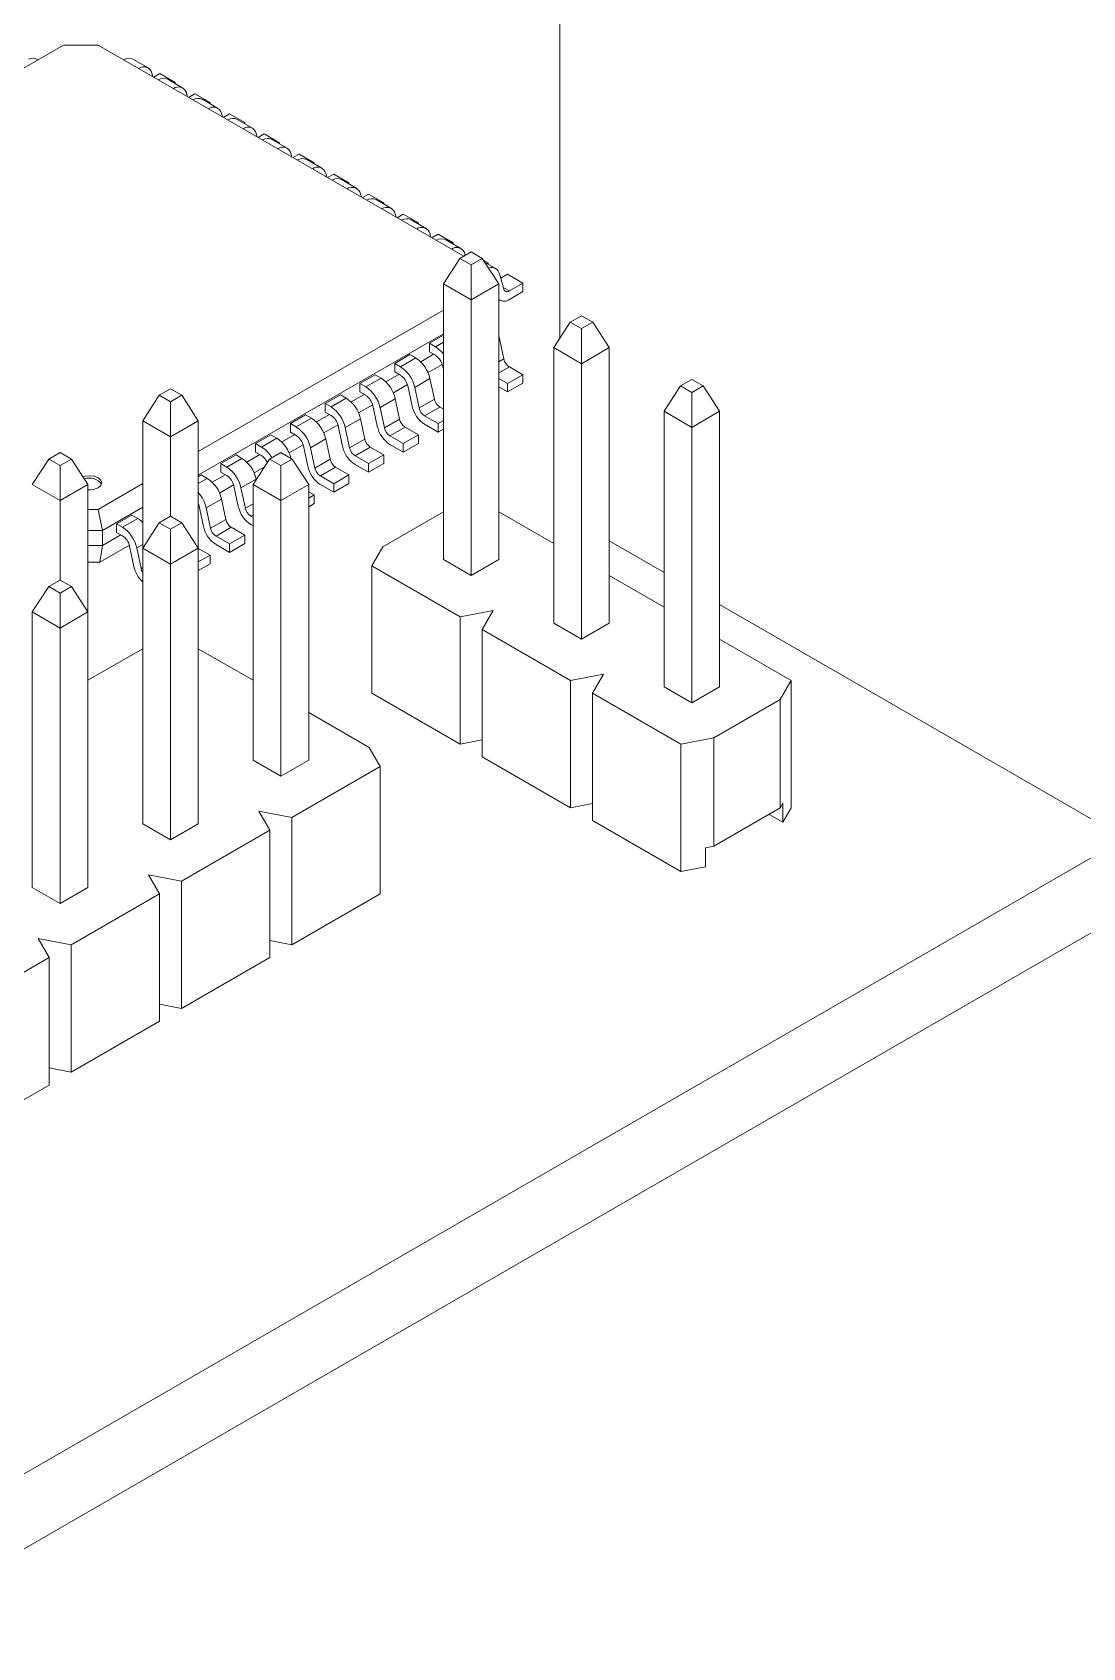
# Model space of a CAD drawing. Header units: millimetres. Extents: x -37 to 256, y 6 to 200.
# Drawn here: x 57.02 to 65.57, y 161.77 to 174.91 of the extents above; entities that cross this region are included whole.
import ezdxf

# ---------------------------------------------------------------- set-up
doc = ezdxf.new("R2010")
doc.units = ezdxf.units.MM

msp = doc.modelspace()

# ---------------------------------------------------------------- linework, layer by layer
at = {"color": 7, "linetype": 'Continuous', "lineweight": 15}
for p, q in [((40.453, 153.659), (82.88, 178.151)), ((61.313, 177.744), (61.313, 172.424)), ((40.453, 153.047), (82.88, 177.539)), ((57.274, 174.81), (54.143, 173.003)), ((57.556, 174.81), (57.274, 174.81)), ((60.532, 173.092), (57.556, 174.81)), ((57.964, 174.624), (57.84, 174.696)), ((57.994, 174.581), (58.003, 174.553)), ((58.01, 174.548), (58.06, 174.578)), ((58.184, 174.506), (58.06, 174.578)), ((58.247, 174.461), (58.123, 174.532)), ((58.176, 174.502), (58.184, 174.506)), ((58.184, 174.506), (58.184, 174.497)), ((58.277, 174.418), (58.285, 174.389)), ((58.293, 174.385), (58.343, 174.414)), ((58.467, 174.343), (58.343, 174.414)), ((58.529, 174.298), (58.406, 174.369)), ((58.459, 174.338), (58.467, 174.343)), ((58.467, 174.343), (58.467, 174.334)), ((58.56, 174.255), (58.568, 174.226)), ((58.575, 174.222), (58.626, 174.251)), ((58.75, 174.18), (58.626, 174.251)), ((58.812, 174.134), (58.689, 174.206)), ((58.742, 174.175), (58.75, 174.18)), ((58.75, 174.18), (58.75, 174.17)), ((58.843, 174.091), (58.851, 174.063)), ((58.858, 174.059), (58.909, 174.088)), ((59.033, 174.016), (58.909, 174.088)), ((59.095, 173.971), (58.971, 174.042)), ((59.025, 174.012), (59.033, 174.016)), ((59.033, 174.016), (59.033, 174.007)), ((59.126, 173.928), (59.134, 173.899)), ((59.141, 173.895), (59.192, 173.924)), ((59.315, 173.853), (59.192, 173.924)), ((59.378, 173.808), (59.254, 173.879)), ((59.307, 173.848), (59.315, 173.853)), ((59.315, 173.853), (59.315, 173.844)), ((59.409, 173.765), (59.417, 173.736)), ((59.424, 173.732), (59.475, 173.761)), ((59.598, 173.69), (59.475, 173.761)), ((59.661, 173.644), (59.537, 173.716)), ((59.59, 173.685), (59.598, 173.69)), ((59.598, 173.69), (59.598, 173.68)), ((59.692, 173.601), (59.7, 173.573)), ((59.707, 173.569), (59.757, 173.598)), ((59.881, 173.526), (59.757, 173.598)), ((59.944, 173.481), (59.82, 173.553)), ((59.873, 173.522), (59.881, 173.526)), ((59.881, 173.526), (59.881, 173.517)), ((59.974, 173.438), (59.982, 173.41)), ((59.99, 173.405), (60.04, 173.435)), ((60.164, 173.363), (60.04, 173.435)), ((60.226, 173.318), (60.103, 173.389)), ((60.156, 173.359), (60.164, 173.363)), ((60.164, 173.363), (60.164, 173.354)), ((60.257, 173.275), (60.265, 173.246)), ((60.273, 173.242), (60.323, 173.271)), ((60.447, 173.2), (60.323, 173.271)), ((60.509, 173.155), (60.386, 173.226)), ((60.439, 173.195), (60.447, 173.2)), ((60.447, 173.2), (60.447, 173.191)), ((60.5, 173.074), (60.366, 172.867)), ((60.592, 173.127), (60.5, 173.074)), ((60.5, 173.074), (60.592, 173.021)), ((60.54, 173.112), (60.544, 173.099)), ((60.683, 173.074), (60.592, 173.127)), ((60.592, 173.021), (60.683, 173.074)), ((60.592, 173.021), (60.592, 172.736)), ((60.818, 172.867), (60.683, 173.074)), ((60.73, 173.037), (60.694, 173.057)), ((60.792, 172.991), (60.704, 173.042)), ((60.722, 173.032), (60.73, 173.037)), ((60.73, 173.037), (60.73, 173.027)), ((60.823, 172.948), (60.858, 172.823)), ((60.833, 172.913), (60.889, 172.945)), ((61.013, 172.873), (60.889, 172.945)), ((60.592, 172.736), (60.366, 172.867)), ((60.366, 170.624), (60.366, 172.867)), ((60.818, 172.867), (60.592, 172.736)), ((60.818, 170.624), (60.818, 172.867)), ((60.903, 172.81), (61.013, 172.873)), ((60.903, 172.74), (61.013, 172.804)), ((61.013, 172.873), (61.013, 172.804)), ((58.371, 171.503), (60.366, 172.654)), ((60.592, 170.494), (60.592, 172.736)), ((60.818, 172.738), (60.828, 172.733)), ((61.398, 172.556), (61.264, 172.348)), ((61.49, 172.608), (61.398, 172.556)), ((61.398, 172.556), (61.49, 172.503)), ((61.581, 172.556), (61.49, 172.608)), ((61.49, 172.503), (61.581, 172.556)), ((61.49, 172.503), (61.49, 172.217)), ((61.716, 172.348), (61.581, 172.556)), ((60.366, 172.461), (58.371, 171.31)), ((60.366, 172.449), (60.252, 172.384)), ((60.252, 172.314), (60.252, 172.384)), ((60.252, 172.384), (60.301, 172.356)), ((60.818, 172.441), (60.823, 172.422)), ((60.823, 172.422), (60.858, 172.256)), ((60.093, 172.292), (59.97, 172.22)), ((59.97, 172.151), (59.97, 172.22)), ((59.97, 172.22), (60.018, 172.192)), ((60.141, 172.264), (60.018, 172.192)), ((60.093, 172.292), (60.141, 172.264)), ((60.182, 172.233), (60.287, 172.294)), ((60.252, 172.314), (60.301, 172.286)), ((61.49, 172.217), (61.264, 172.348)), ((61.264, 170.106), (61.264, 172.348)), ((61.716, 172.348), (61.49, 172.217)), ((61.716, 170.106), (61.716, 172.348)), ((59.81, 172.128), (59.687, 172.057)), ((59.859, 172.101), (59.735, 172.029)), ((59.81, 172.128), (59.859, 172.101)), ((59.899, 172.07), (60.005, 172.131)), ((59.97, 172.151), (60.018, 172.123)), ((60.257, 172.096), (60.133, 172.024)), ((60.356, 172.211), (60.241, 172.145)), ((60.257, 172.096), (60.293, 171.93)), ((60.358, 172.202), (60.366, 172.169)), ((60.818, 172.098), (60.889, 172.057)), ((61.013, 172.128), (60.889, 172.057)), ((60.903, 172.192), (61.013, 172.128)), ((61.013, 172.128), (61.013, 172.059)), ((61.49, 169.975), (61.49, 172.217)), ((62.388, 172.09), (62.296, 172.037)), ((62.479, 172.037), (62.388, 172.09)), ((58.054, 171.96), (57.919, 171.752)), ((58.145, 172.012), (58.054, 171.96)), ((58.054, 171.96), (58.145, 171.907)), ((58.237, 171.96), (58.145, 172.012)), ((58.145, 171.907), (58.237, 171.96)), ((58.371, 171.752), (58.237, 171.96)), ((59.528, 171.965), (59.404, 171.894)), ((59.528, 171.965), (59.576, 171.937)), ((59.616, 171.906), (59.722, 171.967)), ((59.687, 171.988), (59.687, 172.057)), ((59.687, 172.057), (59.735, 172.029)), ((59.687, 171.988), (59.735, 171.96)), ((60.073, 172.048), (59.959, 171.981)), ((60.076, 172.039), (60.111, 171.873)), ((60.133, 172.024), (60.169, 171.858)), ((60.818, 172.028), (60.889, 171.988)), ((61.013, 172.059), (60.889, 171.988)), ((60.889, 172.057), (60.889, 171.988)), ((62.296, 172.037), (62.162, 171.83)), ((62.296, 172.037), (62.388, 171.984)), ((62.388, 171.984), (62.479, 172.037)), ((62.388, 171.984), (62.388, 171.699)), ((62.614, 171.83), (62.479, 172.037)), ((58.145, 171.621), (58.145, 171.907)), ((59.404, 171.824), (59.404, 171.894)), ((59.404, 171.894), (59.452, 171.866)), ((59.576, 171.937), (59.452, 171.866)), ((59.791, 171.884), (59.676, 171.818)), ((59.793, 171.876), (59.828, 171.71)), ((59.974, 171.932), (59.851, 171.861)), ((59.851, 171.861), (59.886, 171.695)), ((59.974, 171.932), (60.01, 171.766)), ((60.293, 171.93), (60.169, 171.858)), ((60.337, 171.865), (60.213, 171.794)), ((60.337, 171.865), (60.366, 171.849)), ((62.388, 171.699), (62.162, 171.83)), ((62.162, 169.587), (62.162, 171.83)), ((62.614, 171.83), (62.388, 171.699)), ((62.614, 169.587), (62.614, 171.83)), ((58.145, 171.621), (57.919, 171.752)), ((57.919, 170.715), (57.919, 171.752)), ((58.371, 171.752), (58.145, 171.621)), ((58.371, 170.715), (58.371, 171.752)), ((59.245, 171.802), (59.121, 171.73)), ((59.121, 171.661), (59.121, 171.73)), ((59.121, 171.73), (59.169, 171.703)), ((59.293, 171.774), (59.169, 171.703)), ((59.245, 171.802), (59.293, 171.774)), ((59.333, 171.743), (59.439, 171.804)), ((59.508, 171.721), (59.393, 171.655)), ((59.404, 171.824), (59.452, 171.796)), ((59.51, 171.712), (59.545, 171.546)), ((59.692, 171.769), (59.568, 171.698)), ((59.568, 171.698), (59.603, 171.532)), ((59.692, 171.769), (59.727, 171.603)), ((60.01, 171.766), (59.886, 171.695)), ((60.054, 171.702), (59.93, 171.631)), ((60.054, 171.702), (60.164, 171.639)), ((60.213, 171.794), (60.323, 171.73)), ((60.213, 171.724), (60.323, 171.661)), ((60.366, 171.755), (60.323, 171.73)), ((60.323, 171.73), (60.323, 171.661)), ((62.388, 169.457), (62.388, 171.699)), ((58.145, 170.976), (58.145, 171.621)), ((58.962, 171.639), (58.838, 171.567)), ((58.838, 171.498), (58.838, 171.567)), ((58.838, 171.567), (58.886, 171.539)), ((59.01, 171.611), (58.886, 171.539)), ((58.962, 171.639), (59.01, 171.611)), ((59.05, 171.58), (59.156, 171.641)), ((59.121, 171.661), (59.169, 171.633)), ((59.409, 171.606), (59.285, 171.534)), ((59.409, 171.606), (59.444, 171.44)), ((59.727, 171.603), (59.603, 171.532)), ((59.93, 171.631), (60.04, 171.567)), ((60.164, 171.639), (60.04, 171.567)), ((60.164, 171.569), (60.04, 171.498)), ((60.04, 171.567), (60.04, 171.498)), ((60.164, 171.639), (60.164, 171.569)), ((60.366, 171.685), (60.323, 171.661)), ((57.156, 171.441), (57.021, 171.234)), ((57.247, 171.494), (57.156, 171.441)), ((57.156, 171.441), (57.247, 171.388)), ((57.339, 171.441), (57.247, 171.494)), ((57.247, 171.388), (57.339, 171.441)), ((57.473, 171.234), (57.339, 171.441)), ((58.679, 171.475), (58.555, 171.404)), ((58.727, 171.447), (58.604, 171.376)), ((58.679, 171.475), (58.727, 171.447)), ((58.767, 171.416), (58.873, 171.478)), ((58.952, 171.441), (58.817, 171.234)), ((58.838, 171.498), (58.886, 171.47)), ((59.043, 171.494), (58.952, 171.441)), ((58.952, 171.441), (59.043, 171.388)), ((59.135, 171.441), (59.043, 171.494)), ((59.043, 171.388), (59.135, 171.441)), ((59.225, 171.558), (59.11, 171.491)), ((59.27, 171.234), (59.135, 171.441)), ((59.227, 171.549), (59.262, 171.383)), ((59.285, 171.534), (59.32, 171.368)), ((59.444, 171.44), (59.32, 171.368)), ((59.771, 171.539), (59.647, 171.467)), ((59.647, 171.467), (59.757, 171.404)), ((59.881, 171.475), (59.757, 171.404)), ((59.771, 171.539), (59.881, 171.475)), ((59.881, 171.475), (59.881, 171.406)), ((59.93, 171.561), (60.04, 171.498)), ((57.247, 171.103), (57.247, 171.388)), ((58.396, 171.312), (58.371, 171.298)), ((58.396, 171.312), (58.444, 171.284)), ((58.484, 171.253), (58.59, 171.314)), ((58.555, 171.334), (58.555, 171.404)), ((58.555, 171.404), (58.604, 171.376)), ((58.555, 171.334), (58.604, 171.307)), ((58.909, 171.375), (58.827, 171.328)), ((59.043, 171.103), (59.043, 171.388)), ((59.488, 171.375), (59.365, 171.304)), ((59.365, 171.304), (59.475, 171.241)), ((59.598, 171.312), (59.475, 171.241)), ((59.488, 171.375), (59.598, 171.312)), ((59.598, 171.312), (59.598, 171.243)), ((59.647, 171.398), (59.757, 171.334)), ((59.881, 171.406), (59.757, 171.334)), ((59.757, 171.404), (59.757, 171.334)), ((57.247, 171.103), (57.021, 171.234)), ((57.473, 171.234), (57.247, 171.103)), ((57.473, 170.197), (57.473, 171.234)), ((57.556, 171.032), (57.919, 171.242)), ((58.659, 171.231), (58.544, 171.165)), ((58.661, 171.223), (58.697, 171.056)), ((58.843, 171.279), (58.719, 171.208)), ((58.719, 171.208), (58.755, 171.042)), ((59.043, 171.103), (58.817, 171.234)), ((58.817, 168.991), (58.817, 171.234)), ((58.843, 171.279), (58.844, 171.275)), ((59.27, 171.234), (59.043, 171.103)), ((59.27, 168.991), (59.27, 171.234)), ((59.27, 171.175), (59.315, 171.149)), ((59.365, 171.235), (59.475, 171.171)), ((59.598, 171.243), (59.475, 171.171)), ((59.475, 171.241), (59.475, 171.171)), ((57.247, 170.457), (57.247, 171.103)), ((57.919, 171.049), (57.592, 170.86)), ((58.376, 171.068), (58.371, 171.065)), ((58.379, 171.059), (58.414, 170.893)), ((58.56, 171.116), (58.436, 171.045)), ((58.436, 171.045), (58.472, 170.878)), ((58.56, 171.116), (58.596, 170.95)), ((59.043, 168.861), (59.043, 171.103)), ((59.315, 171.149), (59.27, 171.122)), ((59.315, 171.079), (59.27, 171.053)), ((59.315, 171.149), (59.315, 171.079)), ((57.473, 171.032), (57.556, 171.032)), ((57.592, 170.86), (57.556, 171.032)), ((57.831, 170.985), (57.707, 170.914)), ((57.707, 170.845), (57.707, 170.914)), ((57.707, 170.914), (57.755, 170.886)), ((57.879, 170.958), (57.755, 170.886)), ((57.831, 170.985), (57.879, 170.958)), ((57.919, 170.927), (57.919, 170.927)), ((58.054, 170.923), (57.919, 170.715)), ((58.145, 170.976), (58.054, 170.923)), ((58.054, 170.923), (58.145, 170.87)), ((58.237, 170.923), (58.145, 170.976)), ((58.145, 170.87), (58.237, 170.923)), ((58.371, 170.715), (58.237, 170.923)), ((58.596, 170.95), (58.472, 170.878)), ((58.799, 170.977), (58.817, 170.967)), ((58.799, 170.908), (58.817, 170.898)), ((60.366, 171.012), (59.873, 170.728)), ((61.264, 170.755), (60.818, 171.012)), ((57.592, 170.86), (57.473, 170.86)), ((57.592, 170.86), (57.592, 170.738)), ((57.592, 170.738), (57.742, 170.824)), ((57.707, 170.845), (57.755, 170.817)), ((58.145, 170.585), (58.145, 170.87)), ((58.64, 170.886), (58.516, 170.814)), ((58.516, 170.814), (58.626, 170.751)), ((58.75, 170.822), (58.626, 170.751)), ((58.64, 170.886), (58.75, 170.822)), ((58.75, 170.822), (58.75, 170.753)), ((61.716, 170.775), (62.162, 170.518)), ((57.473, 170.738), (57.592, 170.738)), ((57.811, 170.741), (57.571, 170.603)), ((57.571, 170.603), (57.592, 170.738)), ((57.813, 170.733), (57.848, 170.567)), ((57.871, 170.718), (57.906, 170.552)), ((58.145, 170.585), (57.919, 170.715)), ((57.919, 168.473), (57.919, 170.715)), ((58.371, 170.715), (58.145, 170.585)), ((58.371, 168.473), (58.371, 170.715)), ((58.371, 170.714), (58.467, 170.659)), ((58.467, 170.659), (58.371, 170.604)), ((58.467, 170.659), (58.467, 170.589)), ((58.516, 170.745), (58.626, 170.681)), ((58.75, 170.753), (58.626, 170.681)), ((58.626, 170.751), (58.626, 170.681)), ((59.784, 170.572), (59.873, 170.728)), ((57.571, 170.603), (57.473, 170.603)), ((58.145, 168.342), (58.145, 170.585)), ((58.467, 170.589), (58.371, 170.534)), ((59.784, 170.572), (60.502, 170.158)), ((59.784, 169.535), (59.784, 170.572)), ((60.592, 170.494), (60.366, 170.624)), ((60.818, 170.624), (60.592, 170.494)), ((57.156, 170.404), (57.021, 170.197)), ((57.247, 170.457), (57.156, 170.404)), ((57.156, 170.404), (57.247, 170.351)), ((57.339, 170.404), (57.247, 170.457)), ((57.247, 170.351), (57.339, 170.404)), ((57.473, 170.197), (57.339, 170.404)), ((62.162, 170.237), (61.716, 170.494)), ((57.247, 170.066), (57.247, 170.351)), ((62.614, 170.257), (65.909, 168.355)), ((57.247, 170.066), (57.021, 170.197)), ((57.021, 167.955), (57.021, 170.197)), ((57.473, 170.197), (57.247, 170.066)), ((57.473, 167.955), (57.473, 170.197)), ((60.771, 170.21), (60.502, 170.158)), ((60.502, 169.121), (60.502, 170.158)), ((60.682, 170.054), (60.771, 170.21)), ((57.247, 167.824), (57.247, 170.066)), ((60.682, 170.054), (61.4, 169.639)), ((60.682, 169.017), (60.682, 170.054)), ((61.49, 169.975), (61.264, 170.106)), ((61.716, 170.106), (61.49, 169.975)), ((57.919, 169.898), (57.473, 169.641)), ((58.817, 169.641), (58.371, 169.898)), ((63.196, 169.639), (62.614, 169.975)), ((61.669, 169.691), (61.4, 169.639)), ((61.4, 168.602), (61.4, 169.639)), ((61.58, 169.536), (61.669, 169.691)), ((63.106, 169.484), (63.196, 169.639)), ((63.196, 168.602), (63.196, 169.639)), ((59.784, 169.535), (60.502, 169.121)), ((61.58, 169.536), (62.298, 169.121)), ((61.58, 168.499), (61.58, 169.536)), ((62.388, 169.457), (62.162, 169.587)), ((62.614, 169.587), (62.388, 169.457)), ((62.567, 169.173), (63.106, 169.484)), ((63.106, 169.484), (63.106, 168.602)), ((59.762, 169.095), (59.27, 169.379)), ((59.851, 168.94), (59.762, 169.095)), ((60.682, 169.155), (60.502, 169.121)), ((62.567, 169.173), (62.298, 169.121)), ((62.298, 168.084), (62.298, 169.121)), ((62.567, 168.291), (62.567, 169.173)), ((59.043, 168.861), (58.817, 168.991)), ((59.27, 168.991), (59.043, 168.861)), ((59.133, 168.525), (59.851, 168.94)), ((59.851, 167.903), (59.851, 168.94)), ((60.682, 169.017), (61.4, 168.602)), ((58.864, 168.577), (59.133, 168.525)), ((58.953, 168.421), (58.864, 168.577)), ((61.58, 168.637), (61.4, 168.602)), ((63.106, 168.602), (62.567, 168.291)), ((63.016, 168.55), (63.129, 168.486)), ((63.106, 168.602), (63.129, 168.641)), ((63.129, 168.641), (63.129, 168.486)), ((63.129, 168.486), (63.196, 168.602)), ((58.145, 168.342), (57.919, 168.473)), ((58.371, 168.473), (58.145, 168.342)), ((58.235, 168.006), (58.953, 168.421)), ((58.953, 167.384), (58.953, 168.421)), ((59.133, 167.488), (59.133, 168.525)), ((61.58, 168.499), (62.298, 168.084)), ((62.567, 168.291), (62.5, 168.278)), ((62.5, 168.278), (62.5, 168.123)), ((57.966, 168.058), (58.235, 168.006)), ((58.055, 167.903), (57.966, 168.058)), ((62.5, 168.123), (62.298, 168.084)), ((57.247, 167.824), (57.021, 167.955)), ((57.473, 167.955), (57.247, 167.824)), ((57.337, 167.488), (58.055, 167.903)), ((58.055, 166.866), (58.055, 167.903)), ((58.235, 166.969), (58.235, 168.006)), ((59.133, 167.488), (59.851, 167.903)), ((57.068, 167.54), (57.337, 167.488)), ((57.157, 167.384), (57.068, 167.54)), ((57.337, 166.451), (57.337, 167.488)), ((58.953, 167.522), (59.133, 167.488)), ((56.439, 166.97), (57.157, 167.384)), ((57.157, 166.347), (57.157, 167.384)), ((58.235, 166.969), (58.953, 167.384)), ((58.055, 167.004), (58.235, 166.969)), ((57.337, 166.451), (58.055, 166.866)), ((57.157, 166.486), (57.337, 166.451)), ((56.439, 165.933), (57.157, 166.347))]:
    msp.add_line(p, q, dxfattribs=at)
at = {"color": 8, "linetype": 'Continuous', "lineweight": 15}
for p, q in [((60.903, 172.81), (60.854, 172.838)), ((60.366, 172.393), (60.301, 172.356)), ((60.823, 172.422), (60.818, 172.419)), ((60.858, 172.256), (60.818, 172.233)), ((60.903, 172.192), (60.818, 172.143)), ((58.444, 171.284), (58.371, 171.242)), ((58.817, 171.078), (58.755, 171.042)), ((58.817, 170.988), (58.799, 170.977)), ((57.919, 170.746), (57.871, 170.718)), ((57.919, 170.559), (57.906, 170.552))]:
    msp.add_line(p, q, dxfattribs=at)
at = {"color": 7, "linetype": 'Continuous', "lineweight": 15, "flags": 128}
for points in [[(60.858, 172.823), (60.861, 172.816), (60.865, 172.811), (60.869, 172.807), (60.875, 172.805), (60.881, 172.804), (60.888, 172.804), (60.895, 172.806), (60.903, 172.81)], [(57.557, 171.207), (57.578, 171.226), (57.586, 171.248), (57.578, 171.27), (57.557, 171.289), (57.524, 171.301), (57.486, 171.305), (57.448, 171.301), (57.433, 171.297)], [(58.371, 171.082), (58.375, 171.072), (58.379, 171.059)]]:
    msp.add_lwpolyline(points, dxfattribs=at)
at = {"color": 7, "linetype": 'Continuous', "lineweight": 15}
for centre, radius, start, end in [((57.025, 174.622), 0.0815, 58.3262, 115.2354), ((57.805, 174.622), 0.0815, 64.7646, 121.6738), ((57.927, 174.563), 0.0699, 15.0409, 125.7177), ((58.088, 174.459), 0.0815, 64.7646, 121.6738), ((58.21, 174.4), 0.0699, 15.0409, 125.7177), ((58.371, 174.295), 0.0815, 64.7646, 121.6738), ((58.493, 174.236), 0.0699, 15.0409, 125.7177), ((58.654, 174.132), 0.0815, 64.7646, 121.6738), ((58.776, 174.073), 0.0699, 15.0409, 125.7177), ((58.937, 173.969), 0.0815, 64.7646, 121.6738), ((59.058, 173.91), 0.0699, 15.0409, 125.7177), ((59.219, 173.805), 0.0815, 64.7646, 121.6738), ((59.341, 173.747), 0.0699, 15.0409, 125.7177), ((59.502, 173.642), 0.0815, 64.7646, 121.6738), ((59.624, 173.583), 0.0699, 15.0409, 125.7177), ((59.785, 173.479), 0.0815, 64.7646, 121.6738), ((59.907, 173.42), 0.0699, 15.0409, 125.7177), ((60.068, 173.316), 0.0815, 64.7646, 121.6738), ((60.19, 173.257), 0.0699, 15.0409, 125.7177), ((60.351, 173.152), 0.0815, 64.7646, 121.6738), ((60.473, 173.093), 0.0699, 15.0409, 125.7177), ((60.759, 172.934), 0.0658, 12.7856, 111.4613), ((60.86, 172.796), 0.0696, 232.8878, 307.6174), ((60.181, 172.16), 0.229, 36.4127, 58.6027), ((59.997, 172.04), 0.266, 12.009, 57.0678), ((60.228, 172.175), 0.133, 12.009, 57.0678), ((60.958, 172.277), 0.102, 192.009, 237.0678), ((59.714, 171.877), 0.266, 12.009, 57.0678), ((59.873, 171.969), 0.266, 12.009, 57.0678), ((59.945, 172.011), 0.133, 12.009, 57.0678), ((59.59, 171.806), 0.266, 12.009, 57.0678), ((59.662, 171.848), 0.133, 12.009, 57.0678), ((59.307, 171.642), 0.266, 12.009, 57.0678), ((59.431, 171.714), 0.266, 12.009, 57.0678), ((60.341, 171.922), 0.235, 192.009, 237.0678), ((60.268, 171.879), 0.102, 192.009, 237.0678), ((60.392, 171.951), 0.102, 192.009, 237.0678), ((59.024, 171.479), 0.266, 12.009, 57.0678), ((59.148, 171.55), 0.266, 12.009, 57.0678), ((59.38, 171.685), 0.133, 12.009, 57.0678), ((60.058, 171.758), 0.235, 192.009, 237.0678), ((59.986, 171.716), 0.102, 192.009, 237.0678), ((60.109, 171.788), 0.102, 192.009, 237.0678), ((58.865, 171.387), 0.267, 12.949, 57.0573), ((59.097, 171.521), 0.133, 12.009, 57.0678), ((59.827, 171.624), 0.102, 192.009, 237.0678), ((58.582, 171.224), 0.266, 12.009, 57.0678), ((58.756, 171.33), 0.247, 29.496, 57.945), ((58.818, 171.362), 0.127, 24.1992, 57.6444), ((59.544, 171.461), 0.102, 192.009, 237.0678), ((59.775, 171.595), 0.235, 192.009, 237.0678), ((59.703, 171.553), 0.102, 192.009, 237.0678), ((58.459, 171.152), 0.266, 12.009, 57.0678), ((58.531, 171.195), 0.133, 12.009, 57.0678), ((59.492, 171.432), 0.235, 192.009, 237.0678), ((59.42, 171.39), 0.102, 192.009, 237.0678), ((57.487, 171.169), 0.118, 35.0463, 111.6074), ((57.486, 171.343), 0.153, 265.1612, 297.2566), ((58.162, 170.983), 0.281, 12.7049, 41.8913), ((58.3, 171.061), 0.266, 12.009, 57.0678), ((58.927, 171.105), 0.235, 192.009, 237.0678), ((58.854, 171.063), 0.102, 192.009, 237.0678), ((57.773, 170.78), 0.207, 45.1794, 59.2516), ((58.695, 170.971), 0.102, 192.009, 237.0678), ((57.61, 170.663), 0.266, 12.009, 57.0678), ((57.683, 170.705), 0.133, 12.009, 57.0678), ((58.644, 170.942), 0.235, 192.009, 237.0678), ((58.571, 170.9), 0.102, 192.009, 237.0678), ((58.088, 170.62), 0.246, 192.5823, 226.5076), ((58.009, 170.575), 0.106, 192.6095, 211.324)]:
    msp.add_arc(centre, radius, start, end, dxfattribs=at)

doc.saveas('drawing.dxf')
